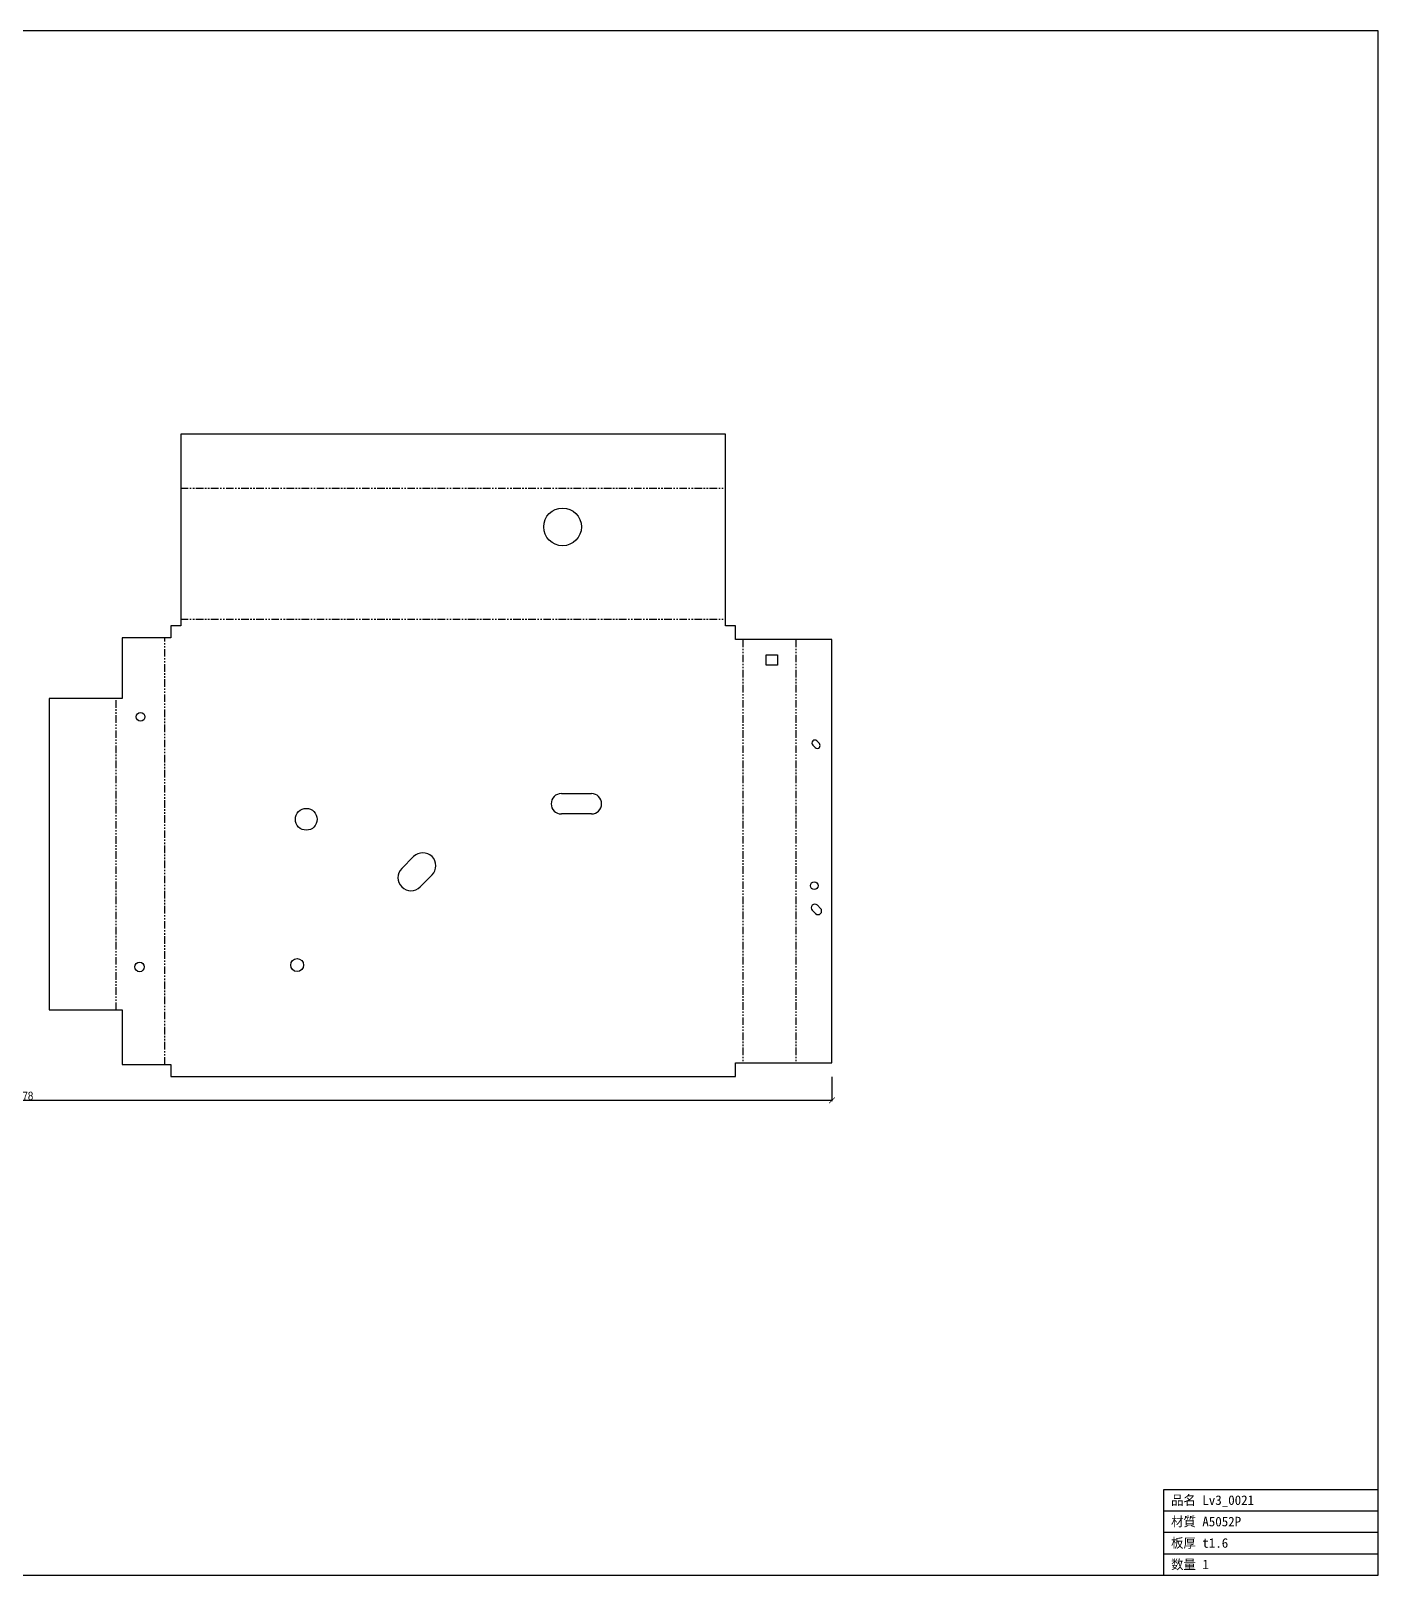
# Model space of a CAD drawing. Header units: millimetres. Extents: x -221 to 856, y -210 to 439.
# Drawn here: x 290 to 856, y -210 to 439 of the extents above; entities that cross this region are included whole.
import ezdxf

# ---------------------------------------------------------------- set-up
doc = ezdxf.new("R2010")
doc.units = ezdxf.units.MM
doc.linetypes.add('PHANTOM', pattern=[6.35, 3.175, -0.635, 0.635, -0.635, 0.635, -0.635])
for name, color, linetype in [('図枠', 7, 'Continuous'), ('外形', 7, 'Continuous'), ('寸法', 7, 'Continuous'), ('文字', 7, 'Continuous'), ('曲げ線', 7, 'Continuous')]:
    doc.layers.add(name, color=color, linetype=linetype)
doc.styles.add('OpenSansCondensed-Light', font='OpenSansCondensed-Light.ttf')
doc.dimstyles.new('EZDXF', dxfattribs={"dimtxt": 0.25, "dimasz": 0.175, "dimexe": 0.375, "dimexo": 0.125, "dimgap": 0.1, "dimtad": 1, "dimlfac": 100, "dimzin": 12, "dimdsep": 46, "dimtxsty": 'OpenSansCondensed-Light', "dimblk": 'ARCHTICK', "dimcen": 2.5, "dimazin": 3, "dimtfac": 0.5, "dimtmove": 2, "dimatfit": 3})

# ---------------------------------------------------------------- blocks, each defined once
blk = doc.blocks.new('_ARCHTICK')
at = {"color": 0, "linetype": 'BYBLOCK', "const_width": 0.15}
blk.add_lwpolyline([(-0.5, -0.5), (0.5, 0.5)], dxfattribs=at)

msp = doc.modelspace()

# ---------------------------------------------------------------- linework, layer by layer
at = {"layer": '図枠'}
for p, q in [((856.38, 439.38), (-220.65, 439.38)), ((856.38, -209.5), (856.38, 439.38)), ((766.38, -209.5), (766.38, -173.5)), ((766.38, -173.5), (856.38, -173.5)), ((766.38, -182.5), (856.38, -182.5)), ((766.38, -191.5), (856.38, -191.5)), ((766.38, -200.5), (856.38, -200.5)), ((-220.65, -209.5), (856.38, -209.5))]:
    msp.add_line(p, q, dxfattribs=at)
at = {"layer": '外形'}
for p, q in [((582.07, 269.88), (353.21, 269.88)), ((353.21, 269.88), (353.21, 189.4)), ((582.07, 189.4), (582.07, 269.88)), ((353.21, 189.4), (349.01, 189.4)), ((349.01, 189.4), (349.01, 184.4)), ((586.27, 189.4), (582.07, 189.4)), ((586.27, 183.6), (586.27, 189.4)), ((349.01, 184.4), (328.64, 184.4)), ((328.64, 184.4), (328.64, 158.86)), ((626.87, 183.6), (586.27, 183.6)), ((626.87, 5.8), (626.87, 183.6)), ((599.16, 177.15), (603.96, 177.15)), ((599.16, 172.91), (599.16, 177.15)), ((603.96, 177.15), (603.96, 172.91)), ((603.96, 172.91), (599.16, 172.91)), ((328.64, 158.86), (297.86, 158.86)), ((297.86, 158.86), (297.86, 27.98)), ((619.81, 138.2), (618.76, 139.25)), ((620.51, 141.01), (621.57, 139.95)), ((513.15, 118.9), (525.77, 118.9)), ((525.77, 110.33), (513.15, 110.33)), ((446.07, 87.41), (451.08, 92.42)), ((458.8, 84.7), (453.8, 79.69)), ((620.72, 72), (622.09, 70.63)), ((619.94, 68.48), (618.57, 69.85)), ((297.86, 27.98), (328.64, 27.98)), ((328.64, 27.98), (328.64, 5)), ((328.64, 5), (349.01, 5)), ((349.01, 5), (349.01, 0)), ((349.01, 0), (586.27, 0)), ((586.27, 0), (586.27, 5.8)), ((586.27, 5.8), (626.87, 5.8))]:
    msp.add_line(p, q, dxfattribs=at)
for centre, radius in [((513.67, 230.97), 7.92), ((336.35, 151.11), 1.81), ((405.96, 108.09), 4.58), ((619.44, 80.2), 1.61), ((335.92, 46.03), 1.98), ((402.12, 46.83), 2.71)]:
    msp.add_circle(centre, radius, dxfattribs=at)
for centre, radius, start, end in [((619.64, 140.13), 1.24, 45, -135), ((620.69, 139.08), 1.24, -135, 45), ((513.15, 114.61), 4.29, 90, -90), ((525.77, 114.61), 4.29, -90, 90), ((454.94, 88.56), 5.46, -45, 135), ((449.94, 83.55), 5.46, 135, -45), ((619.65, 70.92), 1.52, 45, -135), ((621.02, 69.55), 1.52, -135, 45)]:
    msp.add_arc(centre, radius, start, end, dxfattribs=at)
at = {"layer": '曲げ線', "color": 4, "linetype": 'PHANTOM'}
for p, q in [((353.21, 247.19), (582.07, 247.19)), ((353.21, 192.22), (582.07, 192.22)), ((346.5, 5), (346.5, 184.4)), ((589.42, 183.6), (589.42, 5.8)), ((611.67, 183.6), (611.67, 5.8)), ((326.13, 27.98), (326.13, 158.86))]:
    msp.add_line(p, q, dxfattribs=at)

# ---------------------------------------------------------------- texts
at = {"layer": '文字'}
for s, p in [('品名 Lv3_0021', (769.38, -180)), ('材質 A5052P', (769.38, -189)), ('板厚 t1.6', (769.38, -198)), ('数量 1', (769.38, -207))]:
    msp.add_text(s, height=4, dxfattribs=at).set_placement(p)

# ---------------------------------------------------------------- dimensions: what is measured, and where the dimension line sits
at = {"layer": '寸法'}
msp.add_linear_dim(base=(-51.14, -10), p1=(-51.14, 0), p2=(626.87, 0), dimstyle='EZDXF', override={"dimtxt": 3.5, "dimasz": 2.5, "dimdec": 1, "dimlfac": 1}, dxfattribs=at).render()

doc.saveas('drawing.dxf')
